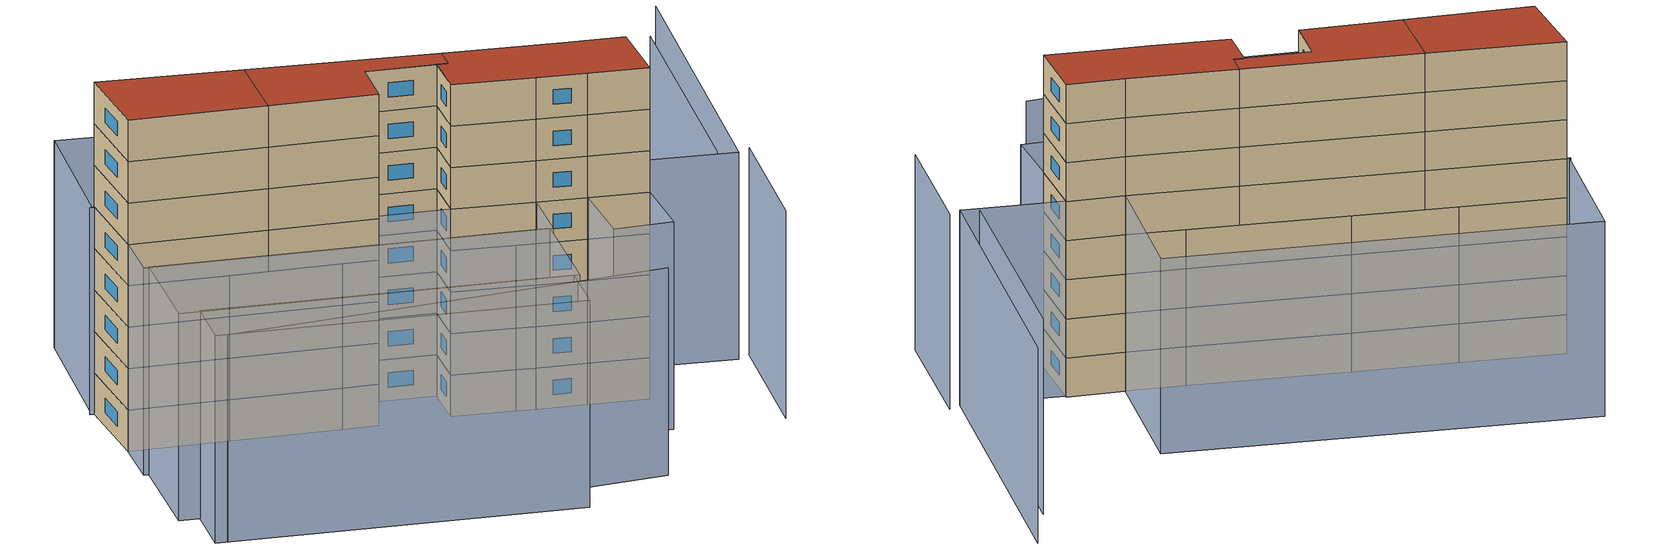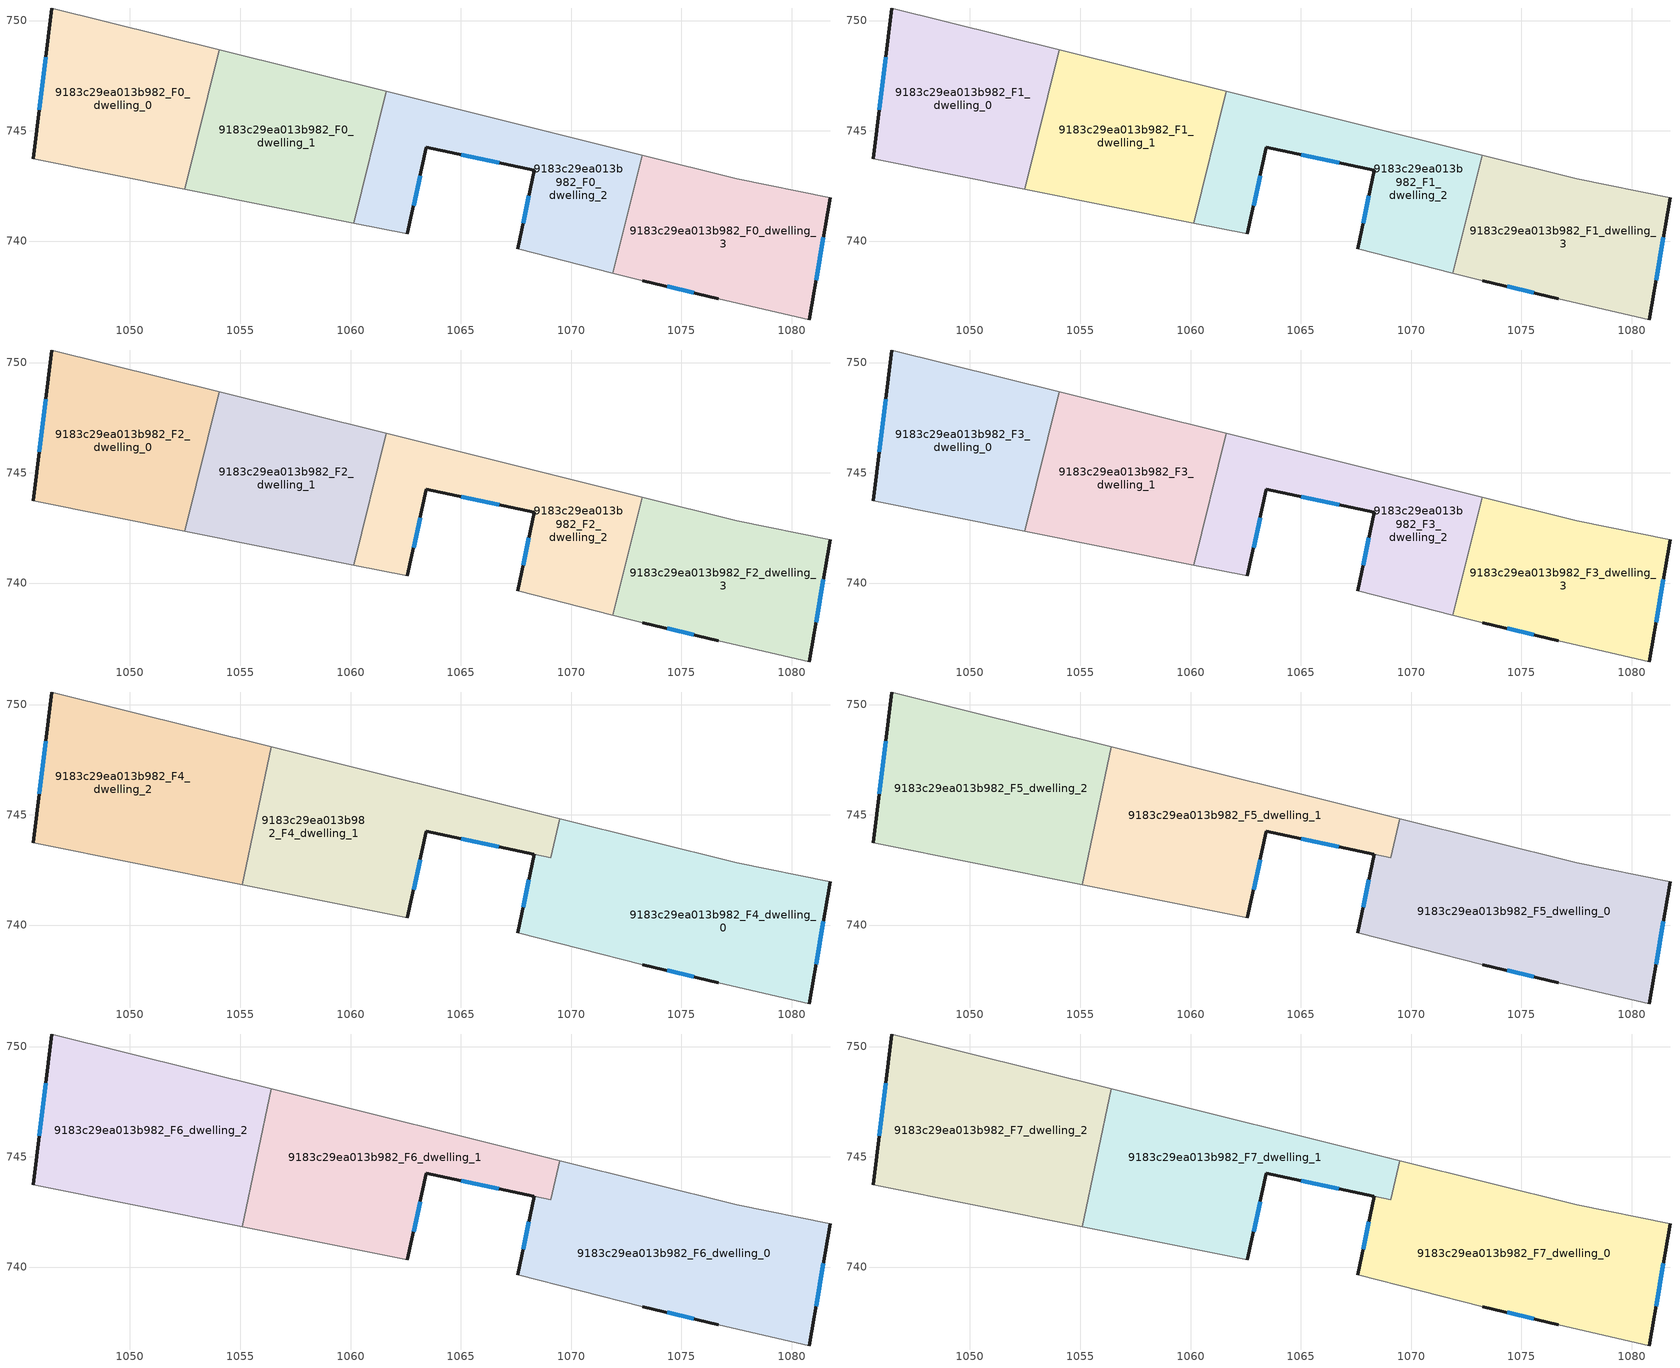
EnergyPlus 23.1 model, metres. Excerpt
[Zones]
9183c29ea013b982_F0_dwelling_0
 floor ground (EU_floor_Construction): 1054.04,748.67 1052.47,742.35 1045.6,743.73 1046.46,750.55 z0
 wall outside (EU_wall_Construction): 1046.46,750.55 1045.6,743.73 z0:3
 wall adiabatic (EU_wall_Construction): 1045.6,743.73 1052.47,742.35 / 1054.04,748.67 1046.46,750.55 z0:3
 wall to 9183c29ea013b982_F0_dwelling_1 (EU_wall_Construction): 1052.47,742.35 1054.04,748.67 z0:3
 window (EU_Window_Construction): 1046.18,748.34 1045.88,745.95 z0.98:2.02
9183c29ea013b982_F0_dwelling_1
 floor ground (EU_floor_Construction): 1061.61,746.79 1060.14,740.82 1052.47,742.35 1054.04,748.67 z0
 wall adiabatic (EU_wall_Construction): 1052.47,742.35 1060.14,740.82 / 1061.61,746.79 1054.04,748.67 z0:3
 wall to 9183c29ea013b982_F0_dwelling_2 (EU_wall_Construction): 1060.14,740.82 1061.61,746.79 z0:3
9183c29ea013b982_F0_dwelling_2
 floor ground (EU_floor_Construction): 1073.22,743.9 1071.9,738.55 1067.58,739.65 1068.32,743.21 1063.44,744.24 1062.58,740.32 1060.14,740.82 1061.61,746.79 z0
 wall outside (EU_wall_Construction): 1062.58,740.32 1063.44,744.24 1068.32,743.21 1067.58,739.65 z0:3
 wall adiabatic (EU_wall_Construction): 1060.14,740.82 1062.58,740.32 / 1073.22,743.9 1061.61,746.79 / 1067.58,739.65 1071.9,738.55 z0:3
 wall to 9183c29ea013b982_F0_dwelling_3 (EU_wall_Construction): 1071.9,738.55 1073.22,743.9 z0:3
 window (EU_Window_Construction): 1068.08,742.06 1067.82,740.81 / 1065.03,743.91 1066.73,743.55 / 1062.86,741.6 1063.16,742.97 z0.98:2.02
9183c29ea013b982_F0_dwelling_3
 floor ground (EU_floor_Construction): 1081.74,741.96 1080.8,736.43 1076.68,737.39 1073.24,738.2 1071.9,738.55 1073.22,743.9 1077.51,742.83 z0
 wall outside (EU_wall_Construction): 1080.8,736.43 1081.74,741.96 / 1073.24,738.2 1076.68,737.39 z0:3
 wall adiabatic (EU_wall_Construction): 1081.74,741.96 1077.51,742.83 1073.22,743.9 / 1076.68,737.39 1080.8,736.43 / 1071.9,738.55 1073.24,738.2 z0:3
 window (EU_Window_Construction): 1081.11,738.23 1081.44,740.17 / 1074.36,737.94 1075.56,737.66 z0.98:2.02
9183c29ea013b982_F1_dwelling_0
 floor to 9183c29ea013b982_F0_dwelling_0 (EU_floor_Construction): 1054.04,748.67 1052.47,742.35 1045.6,743.73 1046.46,750.55 z3
 wall outside (EU_wall_Construction): 1046.46,750.55 1045.6,743.73 z3:6
 wall adiabatic (EU_wall_Construction): 1045.6,743.73 1052.47,742.35 / 1054.04,748.67 1046.46,750.55 z3:6
 wall to 9183c29ea013b982_F1_dwelling_1 (EU_wall_Construction): 1052.47,742.35 1054.04,748.67 z3:6
 window (EU_Window_Construction): 1046.18,748.34 1045.88,745.95 z3.98:5.02
9183c29ea013b982_F1_dwelling_1
 floor to 9183c29ea013b982_F0_dwelling_1 (EU_floor_Construction): 1061.61,746.79 1060.14,740.82 1052.47,742.35 1054.04,748.67 z3
 wall adiabatic (EU_wall_Construction): 1052.47,742.35 1060.14,740.82 / 1061.61,746.79 1054.04,748.67 z3:6
 wall to 9183c29ea013b982_F1_dwelling_2 (EU_wall_Construction): 1060.14,740.82 1061.61,746.79 z3:6
9183c29ea013b982_F1_dwelling_2
 floor to 9183c29ea013b982_F0_dwelling_2 (EU_floor_Construction): 1073.22,743.9 1071.9,738.55 1067.58,739.65 1068.32,743.21 1063.44,744.24 1062.58,740.32 1060.14,740.82 1061.61,746.79 z3
 wall outside (EU_wall_Construction): 1062.58,740.32 1063.44,744.24 1068.32,743.21 1067.58,739.65 z3:6
 wall adiabatic (EU_wall_Construction): 1060.14,740.82 1062.58,740.32 / 1073.22,743.9 1061.61,746.79 / 1067.58,739.65 1071.9,738.55 z3:6
 wall to 9183c29ea013b982_F1_dwelling_3 (EU_wall_Construction): 1071.9,738.55 1073.22,743.9 z3:6
 window (EU_Window_Construction): 1068.08,742.06 1067.82,740.81 / 1065.03,743.91 1066.73,743.55 / 1062.86,741.6 1063.16,742.97 z3.98:5.02
9183c29ea013b982_F1_dwelling_3
 floor to 9183c29ea013b982_F0_dwelling_3 (EU_floor_Construction): 1081.74,741.96 1080.8,736.43 1076.68,737.39 1073.24,738.2 1071.9,738.55 1073.22,743.9 1077.51,742.83 z3
 wall outside (EU_wall_Construction): 1080.8,736.43 1081.74,741.96 / 1073.24,738.2 1076.68,737.39 z3:6
 wall adiabatic (EU_wall_Construction): 1081.74,741.96 1077.51,742.83 1073.22,743.9 / 1076.68,737.39 1080.8,736.43 / 1071.9,738.55 1073.24,738.2 z3:6
 window (EU_Window_Construction): 1081.11,738.23 1081.44,740.17 / 1074.36,737.94 1075.56,737.66 z3.98:5.02
9183c29ea013b982_F2_dwelling_0
 floor to 9183c29ea013b982_F1_dwelling_0 (EU_floor_Construction): 1054.04,748.67 1052.47,742.35 1045.6,743.73 1046.46,750.55 z6
 wall outside (EU_wall_Construction): 1046.46,750.55 1045.6,743.73 z6:9
 wall adiabatic (EU_wall_Construction): 1045.6,743.73 1052.47,742.35 / 1054.04,748.67 1046.46,750.55 z6:9
 wall to 9183c29ea013b982_F2_dwelling_1 (EU_wall_Construction): 1052.47,742.35 1054.04,748.67 z6:9
 window (EU_Window_Construction): 1046.18,748.34 1045.88,745.95 z6.98:8.02
9183c29ea013b982_F2_dwelling_1
 floor to 9183c29ea013b982_F1_dwelling_1 (EU_floor_Construction): 1061.61,746.79 1060.14,740.82 1052.47,742.35 1054.04,748.67 z6
 wall adiabatic (EU_wall_Construction): 1052.47,742.35 1060.14,740.82 / 1061.61,746.79 1054.04,748.67 z6:9
 wall to 9183c29ea013b982_F2_dwelling_2 (EU_wall_Construction): 1060.14,740.82 1061.61,746.79 z6:9
9183c29ea013b982_F2_dwelling_2
 floor to 9183c29ea013b982_F1_dwelling_2 (EU_floor_Construction): 1073.22,743.9 1071.9,738.55 1067.58,739.65 1068.32,743.21 1063.44,744.24 1062.58,740.32 1060.14,740.82 1061.61,746.79 z6
 wall outside (EU_wall_Construction): 1062.58,740.32 1063.44,744.24 1068.32,743.21 1067.58,739.65 z6:9
 wall adiabatic (EU_wall_Construction): 1060.14,740.82 1062.58,740.32 / 1073.22,743.9 1061.61,746.79 / 1067.58,739.65 1071.9,738.55 z6:9
 wall to 9183c29ea013b982_F2_dwelling_3 (EU_wall_Construction): 1071.9,738.55 1073.22,743.9 z6:9
 window (EU_Window_Construction): 1068.08,742.06 1067.82,740.81 / 1065.03,743.91 1066.73,743.55 / 1062.86,741.6 1063.16,742.97 z6.98:8.02
9183c29ea013b982_F2_dwelling_3
 floor to 9183c29ea013b982_F1_dwelling_3 (EU_floor_Construction): 1081.74,741.96 1080.8,736.43 1076.68,737.39 1073.24,738.2 1071.9,738.55 1073.22,743.9 1077.51,742.83 z6
 wall outside (EU_wall_Construction): 1080.8,736.43 1081.74,741.96 / 1073.24,738.2 1076.68,737.39 z6:9
 wall adiabatic (EU_wall_Construction): 1081.74,741.96 1077.51,742.83 1073.22,743.9 / 1076.68,737.39 1080.8,736.43 / 1071.9,738.55 1073.24,738.2 z6:9
 window (EU_Window_Construction): 1081.11,738.23 1081.44,740.17 / 1074.36,737.94 1075.56,737.66 z6.98:8.02
9183c29ea013b982_F3_dwelling_0
 floor to 9183c29ea013b982_F2_dwelling_0 (EU_floor_Construction): 1054.04,748.67 1052.47,742.35 1045.6,743.73 1046.46,750.55 z9
 wall outside (EU_wall_Construction): 1046.46,750.55 1045.6,743.73 z9:12
 wall adiabatic (EU_wall_Construction): 1045.6,743.73 1052.47,742.35 / 1054.04,748.67 1046.46,750.55 z9:12
 wall to 9183c29ea013b982_F3_dwelling_1 (EU_wall_Construction): 1052.47,742.35 1054.04,748.67 z9:12
 window (EU_Window_Construction): 1046.18,748.34 1045.88,745.95 z9.98:11.02
9183c29ea013b982_F3_dwelling_1
 floor to 9183c29ea013b982_F2_dwelling_1 (EU_floor_Construction): 1061.61,746.79 1060.14,740.82 1052.47,742.35 1054.04,748.67 z9
 wall adiabatic (EU_wall_Construction): 1052.47,742.35 1060.14,740.82 / 1061.61,746.79 1054.04,748.67 z9:12
 wall to 9183c29ea013b982_F3_dwelling_2 (EU_wall_Construction): 1060.14,740.82 1061.61,746.79 z9:12
9183c29ea013b982_F3_dwelling_2
 floor to 9183c29ea013b982_F2_dwelling_2 (EU_floor_Construction): 1073.22,743.9 1071.9,738.55 1067.58,739.65 1068.32,743.21 1063.44,744.24 1062.58,740.32 1060.14,740.82 1061.61,746.79 z9
 wall outside (EU_wall_Construction): 1062.58,740.32 1063.44,744.24 1068.32,743.21 1067.58,739.65 z9:12
 wall adiabatic (EU_wall_Construction): 1060.14,740.82 1062.58,740.32 / 1073.22,743.9 1061.61,746.79 / 1067.58,739.65 1071.9,738.55 z9:12
 wall to 9183c29ea013b982_F3_dwelling_3 (EU_wall_Construction): 1071.9,738.55 1073.22,743.9 z9:12
 window (EU_Window_Construction): 1068.08,742.06 1067.82,740.81 / 1065.03,743.91 1066.73,743.55 / 1062.86,741.6 1063.16,742.97 z9.98:11.02
9183c29ea013b982_F3_dwelling_3
 floor to 9183c29ea013b982_F2_dwelling_3 (EU_floor_Construction): 1081.74,741.96 1080.8,736.43 1076.68,737.39 1073.24,738.2 1071.9,738.55 1073.22,743.9 1077.51,742.83 z9
 wall outside (EU_wall_Construction): 1080.8,736.43 1081.74,741.96 / 1073.24,738.2 1076.68,737.39 z9:12
 wall adiabatic (EU_wall_Construction): 1081.74,741.96 1077.51,742.83 1073.22,743.9 / 1076.68,737.39 1080.8,736.43 / 1071.9,738.55 1073.24,738.2 z9:12
 window (EU_Window_Construction): 1081.11,738.23 1081.44,740.17 / 1074.36,737.94 1075.56,737.66 z9.98:11.02
9183c29ea013b982_F4_dwelling_0
 floor to 9183c29ea013b982_F3_dwelling_2 (EU_floor_Construction): 1073.22,743.9 1071.9,738.55 1067.58,739.65 1068.32,743.21 1069.08,743.05 1069.49,744.83 z12
 floor to 9183c29ea013b982_F3_dwelling_3 (EU_floor_Construction): 1081.74,741.96 1080.8,736.43 1076.68,737.39 1073.24,738.2 1071.9,738.55 1073.22,743.9 1077.51,742.83 z12
 wall outside (EU_wall_Construction): 1068.32,743.22 1067.58,739.65 / 1080.8,736.43 1081.74,741.96 / 1073.24,738.2 1076.68,737.39 z12:15
 wall adiabatic (EU_wall_Construction): 1081.74,741.96 1077.51,742.83 1069.49,744.83 / 1076.68,737.39 1080.8,736.43 / 1067.58,739.65 1073.24,738.2 z12:15
 wall to 9183c29ea013b982_F4_dwelling_1 (EU_wall_Construction): 1069.49,744.83 1069.08,743.05 1068.32,743.22 z12:15
 window (EU_Window_Construction): 1068.08,742.06 1067.82,740.81 / 1081.11,738.23 1081.44,740.17 / 1074.36,737.94 1075.56,737.66 z12.98:14.02
9183c29ea013b982_F4_dwelling_1
 floor to 9183c29ea013b982_F3_dwelling_2 (EU_floor_Construction): 1069.49,744.83 1069.08,743.05 1063.44,744.24 1062.58,740.32 1060.14,740.82 1061.61,746.79 z12
 floor to 9183c29ea013b982_F3_dwelling_1 (EU_floor_Construction): 1061.61,746.79 1060.14,740.82 1055.1,741.83 1056.4,748.08 z12
 wall outside (EU_wall_Construction): 1062.58,740.32 1063.44,744.24 1068.32,743.21 z12:15
 wall adiabatic (EU_wall_Construction): 1055.1,741.83 1062.58,740.32 / 1069.49,744.83 1056.4,748.08 z12:15
 wall to 9183c29ea013b982_F4_dwelling_2 (EU_wall_Construction): 1056.4,748.08 1055.1,741.83 z12:15
 window (EU_Window_Construction): 1065.03,743.91 1066.73,743.55 / 1062.86,741.6 1063.16,742.97 z12.98:14.02
9183c29ea013b982_F4_dwelling_2
 floor to 9183c29ea013b982_F3_dwelling_0 (EU_floor_Construction): 1054.04,748.67 1052.47,742.35 1045.6,743.73 1046.46,750.55 z12
 floor to 9183c29ea013b982_F3_dwelling_1 (EU_floor_Construction): 1056.4,748.08 1055.1,741.83 1052.47,742.35 1054.04,748.67 z12
 wall outside (EU_wall_Construction): 1046.46,750.55 1045.6,743.73 z12:15
 wall adiabatic (EU_wall_Construction): 1045.6,743.73 1055.1,741.83 / 1056.4,748.08 1046.46,750.55 z12:15
 window (EU_Window_Construction): 1046.18,748.34 1045.88,745.95 z12.98:14.02
9183c29ea013b982_F5_dwelling_0
 floor to 9183c29ea013b982_F4_dwelling_0 (EU_floor_Construction): 1081.74,741.96 1080.8,736.43 1076.68,737.39 1073.24,738.2 1067.58,739.65 1068.32,743.21 1069.08,743.05 1069.49,744.83 1077.51,742.83 z15
 wall outside (EU_wall_Construction): 1068.32,743.22 1067.58,739.65 / 1080.8,736.43 1081.74,741.96 / 1073.24,738.2 1076.68,737.39 z15:18
 wall adiabatic (EU_wall_Construction): 1081.74,741.96 1077.51,742.83 1069.49,744.83 / 1076.68,737.39 1080.8,736.43 / 1067.58,739.65 1073.24,738.2 z15:18
 wall to 9183c29ea013b982_F5_dwelling_1 (EU_wall_Construction): 1069.49,744.83 1069.08,743.05 1068.32,743.22 z15:18
 window (EU_Window_Construction): 1068.08,742.06 1067.82,740.81 / 1081.11,738.23 1081.44,740.17 / 1074.36,737.94 1075.56,737.66 z15.98:17.02
9183c29ea013b982_F5_dwelling_1
 floor to 9183c29ea013b982_F4_dwelling_1 (EU_floor_Construction): 1069.49,744.83 1069.08,743.05 1063.44,744.24 1062.58,740.32 1055.1,741.83 1056.4,748.08 z15
 wall outside (EU_wall_Construction): 1062.58,740.32 1063.44,744.24 1068.32,743.21 z15:18
 wall adiabatic (EU_wall_Construction): 1055.1,741.83 1062.58,740.32 / 1069.49,744.83 1056.4,748.08 z15:18
 wall to 9183c29ea013b982_F5_dwelling_2 (EU_wall_Construction): 1056.4,748.08 1055.1,741.83 z15:18
 window (EU_Window_Construction): 1065.03,743.91 1066.73,743.55 / 1062.86,741.6 1063.16,742.97 z15.98:17.02
9183c29ea013b982_F5_dwelling_2
 floor to 9183c29ea013b982_F4_dwelling_2 (EU_floor_Construction): 1056.4,748.08 1055.1,741.83 1045.6,743.73 1046.46,750.55 z15
 wall outside (EU_wall_Construction): 1046.46,750.55 1045.6,743.73 z15:18
 wall adiabatic (EU_wall_Construction): 1045.6,743.73 1055.1,741.83 / 1056.4,748.08 1046.46,750.55 z15:18
 window (EU_Window_Construction): 1046.18,748.34 1045.88,745.95 z15.98:17.02
9183c29ea013b982_F6_dwelling_0
 floor to 9183c29ea013b982_F5_dwelling_0 (EU_floor_Construction): 1081.74,741.96 1080.8,736.43 1076.68,737.39 1073.24,738.2 1067.58,739.65 1068.32,743.21 1069.08,743.05 1069.49,744.83 1077.51,742.83 z18
 wall outside (EU_wall_Construction): 1068.32,743.22 1067.58,739.65 / 1080.8,736.43 1081.74,741.96 / 1073.24,738.2 1076.68,737.39 z18:21
 wall adiabatic (EU_wall_Construction): 1081.74,741.96 1077.51,742.83 1069.49,744.83 / 1076.68,737.39 1080.8,736.43 / 1067.58,739.65 1073.24,738.2 z18:21
 wall to 9183c29ea013b982_F6_dwelling_1 (EU_wall_Construction): 1069.49,744.83 1069.08,743.05 1068.32,743.22 z18:21
 window (EU_Window_Construction): 1068.08,742.06 1067.82,740.81 / 1081.11,738.23 1081.44,740.17 / 1074.36,737.94 1075.56,737.66 z18.98:20.02
9183c29ea013b982_F6_dwelling_1
 floor to 9183c29ea013b982_F5_dwelling_1 (EU_floor_Construction): 1069.49,744.83 1069.08,743.05 1063.44,744.24 1062.58,740.32 1055.1,741.83 1056.4,748.08 z18
 wall outside (EU_wall_Construction): 1062.58,740.32 1063.44,744.24 1068.32,743.21 z18:21
 wall adiabatic (EU_wall_Construction): 1055.1,741.83 1062.58,740.32 / 1069.49,744.83 1056.4,748.08 z18:21
 wall to 9183c29ea013b982_F6_dwelling_2 (EU_wall_Construction): 1056.4,748.08 1055.1,741.83 z18:21
 window (EU_Window_Construction): 1065.03,743.91 1066.73,743.55 / 1062.86,741.6 1063.16,742.97 z18.98:20.02
9183c29ea013b982_F6_dwelling_2
 floor to 9183c29ea013b982_F5_dwelling_2 (EU_floor_Construction): 1056.4,748.08 1055.1,741.83 1045.6,743.73 1046.46,750.55 z18
 wall outside (EU_wall_Construction): 1046.46,750.55 1045.6,743.73 z18:21
 wall adiabatic (EU_wall_Construction): 1045.6,743.73 1055.1,741.83 / 1056.4,748.08 1046.46,750.55 z18:21
 window (EU_Window_Construction): 1046.18,748.34 1045.88,745.95 z18.98:20.02
9183c29ea013b982_F7_dwelling_0
 floor to 9183c29ea013b982_F6_dwelling_0 (EU_floor_Construction): 1081.74,741.96 1080.8,736.43 1076.68,737.39 1073.24,738.2 1067.58,739.65 1068.32,743.21 1069.08,743.05 1069.49,744.83 1077.51,742.83 z21
 wall outside (EU_wall_Construction): 1068.32,743.22 1067.58,739.65 / 1080.8,736.43 1081.74,741.96 / 1073.24,738.2 1076.68,737.39 z21:24
 wall adiabatic (EU_wall_Construction): 1081.74,741.96 1077.51,742.83 1069.49,744.83 / 1076.68,737.39 1080.8,736.43 / 1067.58,739.65 1073.24,738.2 z21:24
 wall to 9183c29ea013b982_F7_dwelling_1 (EU_wall_Construction): 1069.49,744.83 1069.08,743.05 1068.32,743.22 z21:24
 window (EU_Window_Construction): 1068.08,742.06 1067.82,740.81 / 1081.11,738.23 1081.44,740.17 / 1074.36,737.94 1075.56,737.66 z21.98:23.02
 roof outside (EU_roof_Construction): 1080.8,736.43 1081.74,741.96 1077.51,742.83 1069.49,744.83 1069.08,743.05 1068.32,743.21 1067.58,739.65 1073.24,738.2 1076.68,737.39 z24
9183c29ea013b982_F7_dwelling_1
 floor to 9183c29ea013b982_F6_dwelling_1 (EU_floor_Construction): 1069.49,744.83 1069.08,743.05 1063.44,744.24 1062.58,740.32 1055.1,741.83 1056.4,748.08 z21
 wall outside (EU_wall_Construction): 1062.58,740.32 1063.44,744.24 1068.32,743.21 z21:24
 wall adiabatic (EU_wall_Construction): 1055.1,741.83 1062.58,740.32 / 1069.49,744.83 1056.4,748.08 z21:24
 wall to 9183c29ea013b982_F7_dwelling_2 (EU_wall_Construction): 1056.4,748.08 1055.1,741.83 z21:24
 window (EU_Window_Construction): 1065.03,743.91 1066.73,743.55 / 1062.86,741.6 1063.16,742.97 z21.98:23.02
 roof outside (EU_roof_Construction): 1069.08,743.05 1069.49,744.83 1056.4,748.08 1055.1,741.83 1062.58,740.32 1063.44,744.24 z24
9183c29ea013b982_F7_dwelling_2
 floor to 9183c29ea013b982_F6_dwelling_2 (EU_floor_Construction): 1056.4,748.08 1055.1,741.83 1045.6,743.73 1046.46,750.55 z21
 wall outside (EU_wall_Construction): 1046.46,750.55 1045.6,743.73 z21:24
 wall adiabatic (EU_wall_Construction): 1045.6,743.73 1055.1,741.83 / 1056.4,748.08 1046.46,750.55 z21:24
 window (EU_Window_Construction): 1046.18,748.34 1045.88,745.95 z21.98:23.02
 roof outside (EU_roof_Construction): 1055.1,741.83 1056.4,748.08 1046.46,750.55 1045.6,743.73 z24
shading: 1044.68,726.89 1076.14,724.19 / 1087.52,729.51 1090.14,740.3 / 1087.93,740.65 1092.72,760.47 / 1095.36,765 1089.19,739.96 / 1089.19,739.96 1046.12,750.57 / 1044.82,731.39 1069.94,725.85 / 1069.94,725.85 1068.99,721.53 / 1068.99,721.53 1043.87,727.06 / 1043.87,727.06 1044.82,731.39 / 1045.08,739.58 1072.06,733.78 / 1072.06,733.78 1070.34,725.76 / 1070.34,725.76 1043.35,731.56 / 1043.35,731.56 1045.08,739.58 / 1080.85,736.76 1079.99,731.12 / 1079.99,731.12 1075.82,731.76 / 1075.82,731.76 1076.68,737.39 / 1076.68,737.39 1080.85,736.76 / 1072.28,733.74 1044.72,739.64 / 1044.72,739.64 1045.73,744.33 / 1045.73,744.33 1073.29,738.43 / 1073.29,738.43 1072.28,733.74 / 1077.51,742.83 1046.28,750.6 / 1046.28,750.6 1049.11,761.98 / 1049.11,761.98 1080.34,754.22 / 1080.34,754.22 1077.51,742.83 z0:15
[Building]
EU S2 Campaign: North Axis=0; Terrain=City; Solar Distribution=FullExterior
[Site:Location]
Bologna: Latitude=44.5; Longitude=11.25; Time Zone=1; Elevation=37
[SizingPeriod:WeatherFileDays]
AnnualSizingPeriod: Begin Month=1; Begin Day of Month=1; End Month=12; End Day of Month=31; Day of Week for Start Day=Monday; Use Weather File Daylight Saving Period=No; Use Weather File Rain and Snow Indicators=No
[MATERIAL]
EU_InternalMass_Material: Roughness=MediumRough; Thickness=0.1; Conductivity=1; Density=1800; Specific Heat=900; Thermal Absorptance=0.9; Solar Absorptance=0.7; Visible Absorptance=0.7
[MATERIAL:NOMASS] Roughness=MediumRough; Thermal Absorptance=0.9; Solar Absorptance=0.7; Visible Absorptance=0.7
Name | Thermal Resistance
EU_wall_NoMass | 0.905828
EU_roof_NoMass | 0.37593
EU_floor_NoMass | 0.67114
[WINDOWMATERIAL:SIMPLEGLAZINGSYSTEM]
EU_Window_SimpleGlazing: UFactor=4.52486; Solar Heat Gain Coefficient=0.85; Visible Transmittance=0.85
[CONSTRUCTION]
EU_wall_Construction: EU_wall_NoMass
EU_roof_Construction: EU_roof_NoMass
EU_floor_Construction: EU_floor_NoMass
EU_Window_Construction: EU_Window_SimpleGlazing
EU_InternalMass_Construction: EU_InternalMass_Material
[ZONE] Type=1; Multiplier=1; Ceiling Height=autocalculate; Floor Area=autocalculate; Part of Total Floor Area=Yes
Name | Volume
9183c29ea013b982_F0_dwelling_0 | 148.269
9183c29ea013b982_F1_dwelling_0; 9183c29ea013b982_F2_dwelling_0; 9183c29ea013b982_F3_dwelling_0 | 148.268
9183c29ea013b982_F4_dwelling_0 | 219.079
9183c29ea013b982_F5_dwelling_0; 9183c29ea013b982_F6_dwelling_0; 9183c29ea013b982_F7_dwelling_0 | 219.083
9183c29ea013b982_F0_dwelling_1; 9183c29ea013b982_F1_dwelling_1; 9183c29ea013b982_F2_dwelling_1; 9183c29ea013b982_F3_dwelling_1 | 148.255
9183c29ea013b982_F4_dwelling_1 | 176.26
9183c29ea013b982_F5_dwelling_1; 9183c29ea013b982_F6_dwelling_1; 9183c29ea013b982_F7_dwelling_1 | 176.274
9183c29ea013b982_F0_dwelling_2; 9183c29ea013b982_F0_dwelling_3; 9183c29ea013b982_F1_dwelling_3; 9183c29ea013b982_F2_dwelling_3; 9183c29ea013b982_F3_dwelling_3 | 148.259
9183c29ea013b982_F1_dwelling_2; 9183c29ea013b982_F2_dwelling_2; 9183c29ea013b982_F3_dwelling_2 | 148.261
9183c29ea013b982_F4_dwelling_2 | 197.665
9183c29ea013b982_F5_dwelling_2; 9183c29ea013b982_F6_dwelling_2; 9183c29ea013b982_F7_dwelling_2 | 197.674
[INTERNALMASS] Construction=EU_InternalMass_Construction
Name | Zone or ZoneList | Surface Area
9183c29ea013b982_F0_dwelling_0_EU_InternalMass | 9183c29ea013b982_F0_dwelling_0 | 49.4227
9183c29ea013b982_F0_dwelling_1_EU_InternalMass | 9183c29ea013b982_F0_dwelling_1 | 49.4184
9183c29ea013b982_F0_dwelling_2_EU_InternalMass | 9183c29ea013b982_F0_dwelling_2 | 49.4199
9183c29ea013b982_F0_dwelling_3_EU_InternalMass | 9183c29ea013b982_F0_dwelling_3 | 49.4199
9183c29ea013b982_F1_dwelling_0_EU_InternalMass | 9183c29ea013b982_F1_dwelling_0 | 49.4227
9183c29ea013b982_F1_dwelling_1_EU_InternalMass | 9183c29ea013b982_F1_dwelling_1 | 49.4184
9183c29ea013b982_F1_dwelling_2_EU_InternalMass | 9183c29ea013b982_F1_dwelling_2 | 49.4199
9183c29ea013b982_F1_dwelling_3_EU_InternalMass | 9183c29ea013b982_F1_dwelling_3 | 49.4199
9183c29ea013b982_F2_dwelling_0_EU_InternalMass | 9183c29ea013b982_F2_dwelling_0 | 49.4227
9183c29ea013b982_F2_dwelling_1_EU_InternalMass | 9183c29ea013b982_F2_dwelling_1 | 49.4184
9183c29ea013b982_F2_dwelling_2_EU_InternalMass | 9183c29ea013b982_F2_dwelling_2 | 49.4199
9183c29ea013b982_F2_dwelling_3_EU_InternalMass | 9183c29ea013b982_F2_dwelling_3 | 49.4199
9183c29ea013b982_F3_dwelling_0_EU_InternalMass | 9183c29ea013b982_F3_dwelling_0 | 49.4227
9183c29ea013b982_F3_dwelling_1_EU_InternalMass | 9183c29ea013b982_F3_dwelling_1 | 49.4184
9183c29ea013b982_F3_dwelling_2_EU_InternalMass | 9183c29ea013b982_F3_dwelling_2 | 49.4199
9183c29ea013b982_F3_dwelling_3_EU_InternalMass | 9183c29ea013b982_F3_dwelling_3 | 49.4199
9183c29ea013b982_F4_dwelling_0_EU_InternalMass | 9183c29ea013b982_F4_dwelling_0 | 73.0283
9183c29ea013b982_F4_dwelling_1_EU_InternalMass | 9183c29ea013b982_F4_dwelling_1 | 58.7685
9183c29ea013b982_F4_dwelling_2_EU_InternalMass | 9183c29ea013b982_F4_dwelling_2 | 65.8916
9183c29ea013b982_F5_dwelling_0_EU_InternalMass | 9183c29ea013b982_F5_dwelling_0 | 73.0283
9183c29ea013b982_F5_dwelling_1_EU_InternalMass | 9183c29ea013b982_F5_dwelling_1 | 58.7685
9183c29ea013b982_F5_dwelling_2_EU_InternalMass | 9183c29ea013b982_F5_dwelling_2 | 65.8916
9183c29ea013b982_F6_dwelling_0_EU_InternalMass | 9183c29ea013b982_F6_dwelling_0 | 73.0283
9183c29ea013b982_F6_dwelling_1_EU_InternalMass | 9183c29ea013b982_F6_dwelling_1 | 58.7685
9183c29ea013b982_F6_dwelling_2_EU_InternalMass | 9183c29ea013b982_F6_dwelling_2 | 65.8916
9183c29ea013b982_F7_dwelling_0_EU_InternalMass | 9183c29ea013b982_F7_dwelling_0 | 73.0283
9183c29ea013b982_F7_dwelling_1_EU_InternalMass | 9183c29ea013b982_F7_dwelling_1 | 58.7685
9183c29ea013b982_F7_dwelling_2_EU_InternalMass | 9183c29ea013b982_F7_dwelling_2 | 65.8916
[OTHEREQUIPMENT] Fuel Type=Electricity; Design Level Calculation Method=Watts/Area; Power per Zone Floor Area=1; Fraction Latent=0; Fraction Radiant=0; Fraction Lost=0; Carbon Dioxide Generation Rate=0; EndUse Subcategory=EU_Step8_InternalGains
Name | Zone or ZoneList or Space or SpaceList | Schedule
EU_Step8_InternalGain_9183c29ea013b982_F0_dwelling_0_f000 | 9183c29ea013b982_F0_dwelling_0 | EU_Step8_GainSchedule_9183c29ea013b982_F0_dwelling_0_f000
EU_Step8_InternalGain_9183c29ea013b982_F0_dwelling_1_f000 | 9183c29ea013b982_F0_dwelling_1 | EU_Step8_GainSchedule_9183c29ea013b982_F0_dwelling_1_f000
EU_Step8_InternalGain_9183c29ea013b982_F0_dwelling_2_f000 | 9183c29ea013b982_F0_dwelling_2 | EU_Step8_GainSchedule_9183c29ea013b982_F0_dwelling_2_f000
EU_Step8_InternalGain_9183c29ea013b982_F0_dwelling_3_f000 | 9183c29ea013b982_F0_dwelling_3 | EU_Step8_GainSchedule_9183c29ea013b982_F0_dwelling_3_f000
EU_Step8_InternalGain_9183c29ea013b982_F1_dwelling_0_f000 | 9183c29ea013b982_F1_dwelling_0 | EU_Step8_GainSchedule_9183c29ea013b982_F1_dwelling_0_f000
EU_Step8_InternalGain_9183c29ea013b982_F1_dwelling_1_f000 | 9183c29ea013b982_F1_dwelling_1 | EU_Step8_GainSchedule_9183c29ea013b982_F1_dwelling_1_f000
EU_Step8_InternalGain_9183c29ea013b982_F1_dwelling_2_f000 | 9183c29ea013b982_F1_dwelling_2 | EU_Step8_GainSchedule_9183c29ea013b982_F1_dwelling_2_f000
EU_Step8_InternalGain_9183c29ea013b982_F1_dwelling_3_f000 | 9183c29ea013b982_F1_dwelling_3 | EU_Step8_GainSchedule_9183c29ea013b982_F1_dwelling_3_f000
EU_Step8_InternalGain_9183c29ea013b982_F2_dwelling_0_f000 | 9183c29ea013b982_F2_dwelling_0 | EU_Step8_GainSchedule_9183c29ea013b982_F2_dwelling_0_f000
EU_Step8_InternalGain_9183c29ea013b982_F2_dwelling_1_f000 | 9183c29ea013b982_F2_dwelling_1 | EU_Step8_GainSchedule_9183c29ea013b982_F2_dwelling_1_f000
EU_Step8_InternalGain_9183c29ea013b982_F2_dwelling_2_f000 | 9183c29ea013b982_F2_dwelling_2 | EU_Step8_GainSchedule_9183c29ea013b982_F2_dwelling_2_f000
EU_Step8_InternalGain_9183c29ea013b982_F2_dwelling_3_f000 | 9183c29ea013b982_F2_dwelling_3 | EU_Step8_GainSchedule_9183c29ea013b982_F2_dwelling_3_f000
EU_Step8_InternalGain_9183c29ea013b982_F3_dwelling_0_f000 | 9183c29ea013b982_F3_dwelling_0 | EU_Step8_GainSchedule_9183c29ea013b982_F3_dwelling_0_f000
EU_Step8_InternalGain_9183c29ea013b982_F3_dwelling_1_f000 | 9183c29ea013b982_F3_dwelling_1 | EU_Step8_GainSchedule_9183c29ea013b982_F3_dwelling_1_f000
EU_Step8_InternalGain_9183c29ea013b982_F3_dwelling_2_f000 | 9183c29ea013b982_F3_dwelling_2 | EU_Step8_GainSchedule_9183c29ea013b982_F3_dwelling_2_f000
EU_Step8_InternalGain_9183c29ea013b982_F3_dwelling_3_f000 | 9183c29ea013b982_F3_dwelling_3 | EU_Step8_GainSchedule_9183c29ea013b982_F3_dwelling_3_f000
EU_Step8_InternalGain_9183c29ea013b982_F4_dwelling_0_f000 | 9183c29ea013b982_F4_dwelling_0 | EU_Step8_GainSchedule_9183c29ea013b982_F4_dwelling_0_f000
EU_Step8_InternalGain_9183c29ea013b982_F4_dwelling_1_f000 | 9183c29ea013b982_F4_dwelling_1 | EU_Step8_GainSchedule_9183c29ea013b982_F4_dwelling_1_f000
EU_Step8_InternalGain_9183c29ea013b982_F4_dwelling_2_f000 | 9183c29ea013b982_F4_dwelling_2 | EU_Step8_GainSchedule_9183c29ea013b982_F4_dwelling_2_f000
EU_Step8_InternalGain_9183c29ea013b982_F5_dwelling_0_f000 | 9183c29ea013b982_F5_dwelling_0 | EU_Step8_GainSchedule_9183c29ea013b982_F5_dwelling_0_f000
EU_Step8_InternalGain_9183c29ea013b982_F5_dwelling_1_f000 | 9183c29ea013b982_F5_dwelling_1 | EU_Step8_GainSchedule_9183c29ea013b982_F5_dwelling_1_f000
EU_Step8_InternalGain_9183c29ea013b982_F5_dwelling_2_f000 | 9183c29ea013b982_F5_dwelling_2 | EU_Step8_GainSchedule_9183c29ea013b982_F5_dwelling_2_f000
EU_Step8_InternalGain_9183c29ea013b982_F6_dwelling_0_f000 | 9183c29ea013b982_F6_dwelling_0 | EU_Step8_GainSchedule_9183c29ea013b982_F6_dwelling_0_f000
EU_Step8_InternalGain_9183c29ea013b982_F6_dwelling_1_f000 | 9183c29ea013b982_F6_dwelling_1 | EU_Step8_GainSchedule_9183c29ea013b982_F6_dwelling_1_f000
EU_Step8_InternalGain_9183c29ea013b982_F6_dwelling_2_f000 | 9183c29ea013b982_F6_dwelling_2 | EU_Step8_GainSchedule_9183c29ea013b982_F6_dwelling_2_f000
EU_Step8_InternalGain_9183c29ea013b982_F7_dwelling_0_f000 | 9183c29ea013b982_F7_dwelling_0 | EU_Step8_GainSchedule_9183c29ea013b982_F7_dwelling_0_f000
EU_Step8_InternalGain_9183c29ea013b982_F7_dwelling_1_f000 | 9183c29ea013b982_F7_dwelling_1 | EU_Step8_GainSchedule_9183c29ea013b982_F7_dwelling_1_f000
EU_Step8_InternalGain_9183c29ea013b982_F7_dwelling_2_f000 | 9183c29ea013b982_F7_dwelling_2 | EU_Step8_GainSchedule_9183c29ea013b982_F7_dwelling_2_f000
[ZONEVENTILATION:DESIGNFLOWRATE] Schedule=EU_AlwaysOn; Design Flow Rate Calculation Method=AirChanges/Hour; Air Changes per Hour=0.73129; Ventilation Type=Natural; Fan Pressure Rise=0; Fan Total Efficiency=1; Constant Term Coefficient=1; Temperature Term Coefficient=0; Velocity Term Coefficient=0; Velocity Squared Term Coefficient=0; Minimum Indoor Temperature=-100; Maximum Indoor Temperature=100; Delta Temperature=-100; Minimum Outdoor Temperature=-100; Maximum Outdoor Temperature=100; Maximum Wind Speed=40
Name | Zone or ZoneList or Space or SpaceList
EU_ConstantAir_9183c29ea013b982_F0_dwelling_0 | 9183c29ea013b982_F0_dwelling_0
EU_ConstantAir_9183c29ea013b982_F0_dwelling_1 | 9183c29ea013b982_F0_dwelling_1
EU_ConstantAir_9183c29ea013b982_F0_dwelling_2 | 9183c29ea013b982_F0_dwelling_2
EU_ConstantAir_9183c29ea013b982_F0_dwelling_3 | 9183c29ea013b982_F0_dwelling_3
EU_ConstantAir_9183c29ea013b982_F1_dwelling_0 | 9183c29ea013b982_F1_dwelling_0
EU_ConstantAir_9183c29ea013b982_F1_dwelling_1 | 9183c29ea013b982_F1_dwelling_1
EU_ConstantAir_9183c29ea013b982_F1_dwelling_2 | 9183c29ea013b982_F1_dwelling_2
EU_ConstantAir_9183c29ea013b982_F1_dwelling_3 | 9183c29ea013b982_F1_dwelling_3
EU_ConstantAir_9183c29ea013b982_F2_dwelling_0 | 9183c29ea013b982_F2_dwelling_0
EU_ConstantAir_9183c29ea013b982_F2_dwelling_1 | 9183c29ea013b982_F2_dwelling_1
EU_ConstantAir_9183c29ea013b982_F2_dwelling_2 | 9183c29ea013b982_F2_dwelling_2
EU_ConstantAir_9183c29ea013b982_F2_dwelling_3 | 9183c29ea013b982_F2_dwelling_3
EU_ConstantAir_9183c29ea013b982_F3_dwelling_0 | 9183c29ea013b982_F3_dwelling_0
EU_ConstantAir_9183c29ea013b982_F3_dwelling_1 | 9183c29ea013b982_F3_dwelling_1
EU_ConstantAir_9183c29ea013b982_F3_dwelling_2 | 9183c29ea013b982_F3_dwelling_2
EU_ConstantAir_9183c29ea013b982_F3_dwelling_3 | 9183c29ea013b982_F3_dwelling_3
EU_ConstantAir_9183c29ea013b982_F4_dwelling_0 | 9183c29ea013b982_F4_dwelling_0
EU_ConstantAir_9183c29ea013b982_F4_dwelling_1 | 9183c29ea013b982_F4_dwelling_1
EU_ConstantAir_9183c29ea013b982_F4_dwelling_2 | 9183c29ea013b982_F4_dwelling_2
EU_ConstantAir_9183c29ea013b982_F5_dwelling_0 | 9183c29ea013b982_F5_dwelling_0
EU_ConstantAir_9183c29ea013b982_F5_dwelling_1 | 9183c29ea013b982_F5_dwelling_1
EU_ConstantAir_9183c29ea013b982_F5_dwelling_2 | 9183c29ea013b982_F5_dwelling_2
EU_ConstantAir_9183c29ea013b982_F6_dwelling_0 | 9183c29ea013b982_F6_dwelling_0
EU_ConstantAir_9183c29ea013b982_F6_dwelling_1 | 9183c29ea013b982_F6_dwelling_1
EU_ConstantAir_9183c29ea013b982_F6_dwelling_2 | 9183c29ea013b982_F6_dwelling_2
EU_ConstantAir_9183c29ea013b982_F7_dwelling_0 | 9183c29ea013b982_F7_dwelling_0
EU_ConstantAir_9183c29ea013b982_F7_dwelling_1 | 9183c29ea013b982_F7_dwelling_1
EU_ConstantAir_9183c29ea013b982_F7_dwelling_2 | 9183c29ea013b982_F7_dwelling_2
[HVACTEMPLATE:THERMOSTAT] Constant Heating Setpoint=20; Constant Cooling Setpoint=50
EU_HeatOnly_9183c29ea013b982_F0_dwelling_0; EU_HeatOnly_9183c29ea013b982_F0_dwelling_1; EU_HeatOnly_9183c29ea013b982_F0_dwelling_2; EU_HeatOnly_9183c29ea013b982_F0_dwelling_3; EU_HeatOnly_9183c29ea013b982_F1_dwelling_0; EU_HeatOnly_9183c29ea013b982_F1_dwelling_1; EU_HeatOnly_9183c29ea013b982_F1_dwelling_2; EU_HeatOnly_9183c29ea013b982_F1_dwelling_3; EU_HeatOnly_9183c29ea013b982_F2_dwelling_0; EU_HeatOnly_9183c29ea013b982_F2_dwelling_1; EU_HeatOnly_9183c29ea013b982_F2_dwelling_2; EU_HeatOnly_9183c29ea013b982_F2_dwelling_3; EU_HeatOnly_9183c29ea013b982_F3_dwelling_0; EU_HeatOnly_9183c29ea013b982_F3_dwelling_1; EU_HeatOnly_9183c29ea013b982_F3_dwelling_2; EU_HeatOnly_9183c29ea013b982_F3_dwelling_3; EU_HeatOnly_9183c29ea013b982_F4_dwelling_0; EU_HeatOnly_9183c29ea013b982_F4_dwelling_1; EU_HeatOnly_9183c29ea013b982_F4_dwelling_2; EU_HeatOnly_9183c29ea013b982_F5_dwelling_0; EU_HeatOnly_9183c29ea013b982_F5_dwelling_1; EU_HeatOnly_9183c29ea013b982_F5_dwelling_2; EU_HeatOnly_9183c29ea013b982_F6_dwelling_0; EU_HeatOnly_9183c29ea013b982_F6_dwelling_1; EU_HeatOnly_9183c29ea013b982_F6_dwelling_2; EU_HeatOnly_9183c29ea013b982_F7_dwelling_0; EU_HeatOnly_9183c29ea013b982_F7_dwelling_1; EU_HeatOnly_9183c29ea013b982_F7_dwelling_2
[HVACTEMPLATE:ZONE:IDEALLOADSAIRSYSTEM] System Availability Schedule=EU_AlwaysOn; Maximum Heating Supply Air Temperature=50; Minimum Cooling Supply Air Temperature=13; Maximum Heating Supply Air Humidity Ratio=0.0156; Minimum Cooling Supply Air Humidity Ratio=0.0077; Heating Limit=NoLimit; Cooling Limit=NoLimit; Heating Availability Schedule=EU_AlwaysOn; Cooling Availability Schedule=EU_CoolingOff; Dehumidification Control Type=ConstantSensibleHeatRatio; Cooling Sensible Heat Ratio=0.7; Dehumidification Setpoint=60; Humidification Control Type=None; Humidification Setpoint=30; Outdoor Air Method=None; Outdoor Air Flow Rate per Person=0.00944; Outdoor Air Flow Rate per Zone Floor Area=0; Outdoor Air Flow Rate per Zone=0; Demand Controlled Ventilation Type=None; Outdoor Air Economizer Type=NoEconomizer; Heat Recovery Type=None; Sensible Heat Recovery Effectiveness=0.7; Latent Heat Recovery Effectiveness=0.65
Name | Template Thermostat
9183c29ea013b982_F0_dwelling_0 | EU_HeatOnly_9183c29ea013b982_F0_dwelling_0
9183c29ea013b982_F0_dwelling_1 | EU_HeatOnly_9183c29ea013b982_F0_dwelling_1
9183c29ea013b982_F0_dwelling_2 | EU_HeatOnly_9183c29ea013b982_F0_dwelling_2
9183c29ea013b982_F0_dwelling_3 | EU_HeatOnly_9183c29ea013b982_F0_dwelling_3
9183c29ea013b982_F1_dwelling_0 | EU_HeatOnly_9183c29ea013b982_F1_dwelling_0
9183c29ea013b982_F1_dwelling_1 | EU_HeatOnly_9183c29ea013b982_F1_dwelling_1
9183c29ea013b982_F1_dwelling_2 | EU_HeatOnly_9183c29ea013b982_F1_dwelling_2
9183c29ea013b982_F1_dwelling_3 | EU_HeatOnly_9183c29ea013b982_F1_dwelling_3
9183c29ea013b982_F2_dwelling_0 | EU_HeatOnly_9183c29ea013b982_F2_dwelling_0
9183c29ea013b982_F2_dwelling_1 | EU_HeatOnly_9183c29ea013b982_F2_dwelling_1
9183c29ea013b982_F2_dwelling_2 | EU_HeatOnly_9183c29ea013b982_F2_dwelling_2
9183c29ea013b982_F2_dwelling_3 | EU_HeatOnly_9183c29ea013b982_F2_dwelling_3
9183c29ea013b982_F3_dwelling_0 | EU_HeatOnly_9183c29ea013b982_F3_dwelling_0
9183c29ea013b982_F3_dwelling_1 | EU_HeatOnly_9183c29ea013b982_F3_dwelling_1
9183c29ea013b982_F3_dwelling_2 | EU_HeatOnly_9183c29ea013b982_F3_dwelling_2
9183c29ea013b982_F3_dwelling_3 | EU_HeatOnly_9183c29ea013b982_F3_dwelling_3
9183c29ea013b982_F4_dwelling_0 | EU_HeatOnly_9183c29ea013b982_F4_dwelling_0
9183c29ea013b982_F4_dwelling_1 | EU_HeatOnly_9183c29ea013b982_F4_dwelling_1
9183c29ea013b982_F4_dwelling_2 | EU_HeatOnly_9183c29ea013b982_F4_dwelling_2
9183c29ea013b982_F5_dwelling_0 | EU_HeatOnly_9183c29ea013b982_F5_dwelling_0
9183c29ea013b982_F5_dwelling_1 | EU_HeatOnly_9183c29ea013b982_F5_dwelling_1
9183c29ea013b982_F5_dwelling_2 | EU_HeatOnly_9183c29ea013b982_F5_dwelling_2
9183c29ea013b982_F6_dwelling_0 | EU_HeatOnly_9183c29ea013b982_F6_dwelling_0
9183c29ea013b982_F6_dwelling_1 | EU_HeatOnly_9183c29ea013b982_F6_dwelling_1
9183c29ea013b982_F6_dwelling_2 | EU_HeatOnly_9183c29ea013b982_F6_dwelling_2
9183c29ea013b982_F7_dwelling_0 | EU_HeatOnly_9183c29ea013b982_F7_dwelling_0
9183c29ea013b982_F7_dwelling_1 | EU_HeatOnly_9183c29ea013b982_F7_dwelling_1
9183c29ea013b982_F7_dwelling_2 | EU_HeatOnly_9183c29ea013b982_F7_dwelling_2
[SIZING:ZONE] Zone Cooling Design Supply Air Temperature Input Method=SupplyAirTemperature; Zone Cooling Design Supply Air Temperature=13; Zone Heating Design Supply Air Temperature Input Method=SupplyAirTemperature; Zone Heating Design Supply Air Temperature=50; Zone Cooling Design Supply Air Humidity Ratio=0.008; Zone Heating Design Supply Air Humidity Ratio=0.008; Cooling Design Air Flow Method=DesignDay; Cooling Design Air Flow Rate=0; Cooling Minimum Air Flow per Zone Floor Area=0.000762; Cooling Minimum Air Flow=0; Cooling Minimum Air Flow Fraction=0.2; Heating Design Air Flow Method=DesignDay; Heating Design Air Flow Rate=0; Heating Maximum Air Flow per Zone Floor Area=0.002032; Heating Maximum Air Flow=0.141576; Heating Maximum Air Flow Fraction=0.3; Account for Dedicated Outdoor Air System=No; Dedicated Outdoor Air System Control Strategy=NeutralSupplyAir; Dedicated Outdoor Air Low Setpoint Temperature for Design=autosize; Dedicated Outdoor Air High Setpoint Temperature for Design=autosize; Zone Load Sizing Method=Sensible Load Only No Latent Load; Zone Latent Cooling Design Supply Air Humidity Ratio Input Method=HumidityRatioDifference; Zone Cooling Design Supply Air Humidity Ratio Difference=0.005; Zone Latent Heating Design Supply Air Humidity Ratio Input Method=HumidityRatioDifference; Zone Humidification Design Supply Air Humidity Ratio Difference=0.005
9183c29ea013b982_F0_dwelling_0; 9183c29ea013b982_F0_dwelling_1; 9183c29ea013b982_F0_dwelling_2; 9183c29ea013b982_F0_dwelling_3; 9183c29ea013b982_F1_dwelling_0; 9183c29ea013b982_F1_dwelling_1; 9183c29ea013b982_F1_dwelling_2; 9183c29ea013b982_F1_dwelling_3; 9183c29ea013b982_F2_dwelling_0; 9183c29ea013b982_F2_dwelling_1; 9183c29ea013b982_F2_dwelling_2; 9183c29ea013b982_F2_dwelling_3; 9183c29ea013b982_F3_dwelling_0; 9183c29ea013b982_F3_dwelling_1; 9183c29ea013b982_F3_dwelling_2; 9183c29ea013b982_F3_dwelling_3; 9183c29ea013b982_F4_dwelling_0; 9183c29ea013b982_F4_dwelling_1; 9183c29ea013b982_F4_dwelling_2; 9183c29ea013b982_F5_dwelling_0; 9183c29ea013b982_F5_dwelling_1; 9183c29ea013b982_F5_dwelling_2; 9183c29ea013b982_F6_dwelling_0; 9183c29ea013b982_F6_dwelling_1; 9183c29ea013b982_F6_dwelling_2; 9183c29ea013b982_F7_dwelling_0; 9183c29ea013b982_F7_dwelling_1; 9183c29ea013b982_F7_dwelling_2
[SCHEDULE:CONSTANT]
Name | Hourly Value
EU_AlwaysOn | 1
EU_CoolingOff | 0
[SCHEDULE:FILE] Column Number=1; Rows to Skip at Top=0; Number of Hours of Data=8760; Column Separator=Comma; Interpolate to Timestep=No; Minutes per Item=60; Adjust Schedule for Daylight Savings=Yes
Name | File
EU_Step8_GainSchedule_9183c29ea013b982_F0_dwelling_0_f000 | ../../schedules/9183c29ea013b982/9183c29ea013b982_F0_dwelling_0_f000_gain.csv
EU_Step8_GainSchedule_9183c29ea013b982_F0_dwelling_1_f000 | ../../schedules/9183c29ea013b982/9183c29ea013b982_F0_dwelling_1_f000_gain.csv
EU_Step8_GainSchedule_9183c29ea013b982_F0_dwelling_2_f000 | ../../schedules/9183c29ea013b982/9183c29ea013b982_F0_dwelling_2_f000_gain.csv
EU_Step8_GainSchedule_9183c29ea013b982_F0_dwelling_3_f000 | ../../schedules/9183c29ea013b982/9183c29ea013b982_F0_dwelling_3_f000_gain.csv
EU_Step8_GainSchedule_9183c29ea013b982_F1_dwelling_0_f000 | ../../schedules/9183c29ea013b982/9183c29ea013b982_F1_dwelling_0_f000_gain.csv
EU_Step8_GainSchedule_9183c29ea013b982_F1_dwelling_1_f000 | ../../schedules/9183c29ea013b982/9183c29ea013b982_F1_dwelling_1_f000_gain.csv
EU_Step8_GainSchedule_9183c29ea013b982_F1_dwelling_2_f000 | ../../schedules/9183c29ea013b982/9183c29ea013b982_F1_dwelling_2_f000_gain.csv
EU_Step8_GainSchedule_9183c29ea013b982_F1_dwelling_3_f000 | ../../schedules/9183c29ea013b982/9183c29ea013b982_F1_dwelling_3_f000_gain.csv
EU_Step8_GainSchedule_9183c29ea013b982_F2_dwelling_0_f000 | ../../schedules/9183c29ea013b982/9183c29ea013b982_F2_dwelling_0_f000_gain.csv
EU_Step8_GainSchedule_9183c29ea013b982_F2_dwelling_1_f000 | ../../schedules/9183c29ea013b982/9183c29ea013b982_F2_dwelling_1_f000_gain.csv
EU_Step8_GainSchedule_9183c29ea013b982_F2_dwelling_2_f000 | ../../schedules/9183c29ea013b982/9183c29ea013b982_F2_dwelling_2_f000_gain.csv
EU_Step8_GainSchedule_9183c29ea013b982_F2_dwelling_3_f000 | ../../schedules/9183c29ea013b982/9183c29ea013b982_F2_dwelling_3_f000_gain.csv
EU_Step8_GainSchedule_9183c29ea013b982_F3_dwelling_0_f000 | ../../schedules/9183c29ea013b982/9183c29ea013b982_F3_dwelling_0_f000_gain.csv
EU_Step8_GainSchedule_9183c29ea013b982_F3_dwelling_1_f000 | ../../schedules/9183c29ea013b982/9183c29ea013b982_F3_dwelling_1_f000_gain.csv
EU_Step8_GainSchedule_9183c29ea013b982_F3_dwelling_2_f000 | ../../schedules/9183c29ea013b982/9183c29ea013b982_F3_dwelling_2_f000_gain.csv
EU_Step8_GainSchedule_9183c29ea013b982_F3_dwelling_3_f000 | ../../schedules/9183c29ea013b982/9183c29ea013b982_F3_dwelling_3_f000_gain.csv
EU_Step8_GainSchedule_9183c29ea013b982_F4_dwelling_0_f000 | ../../schedules/9183c29ea013b982/9183c29ea013b982_F4_dwelling_0_f000_gain.csv
EU_Step8_GainSchedule_9183c29ea013b982_F4_dwelling_1_f000 | ../../schedules/9183c29ea013b982/9183c29ea013b982_F4_dwelling_1_f000_gain.csv
EU_Step8_GainSchedule_9183c29ea013b982_F4_dwelling_2_f000 | ../../schedules/9183c29ea013b982/9183c29ea013b982_F4_dwelling_2_f000_gain.csv
EU_Step8_GainSchedule_9183c29ea013b982_F5_dwelling_0_f000 | ../../schedules/9183c29ea013b982/9183c29ea013b982_F5_dwelling_0_f000_gain.csv
EU_Step8_GainSchedule_9183c29ea013b982_F5_dwelling_1_f000 | ../../schedules/9183c29ea013b982/9183c29ea013b982_F5_dwelling_1_f000_gain.csv
EU_Step8_GainSchedule_9183c29ea013b982_F5_dwelling_2_f000 | ../../schedules/9183c29ea013b982/9183c29ea013b982_F5_dwelling_2_f000_gain.csv
EU_Step8_GainSchedule_9183c29ea013b982_F6_dwelling_0_f000 | ../../schedules/9183c29ea013b982/9183c29ea013b982_F6_dwelling_0_f000_gain.csv
EU_Step8_GainSchedule_9183c29ea013b982_F6_dwelling_1_f000 | ../../schedules/9183c29ea013b982/9183c29ea013b982_F6_dwelling_1_f000_gain.csv
EU_Step8_GainSchedule_9183c29ea013b982_F6_dwelling_2_f000 | ../../schedules/9183c29ea013b982/9183c29ea013b982_F6_dwelling_2_f000_gain.csv
EU_Step8_GainSchedule_9183c29ea013b982_F7_dwelling_0_f000 | ../../schedules/9183c29ea013b982/9183c29ea013b982_F7_dwelling_0_f000_gain.csv
EU_Step8_GainSchedule_9183c29ea013b982_F7_dwelling_1_f000 | ../../schedules/9183c29ea013b982/9183c29ea013b982_F7_dwelling_1_f000_gain.csv
EU_Step8_GainSchedule_9183c29ea013b982_F7_dwelling_2_f000 | ../../schedules/9183c29ea013b982/9183c29ea013b982_F7_dwelling_2_f000_gain.csv
